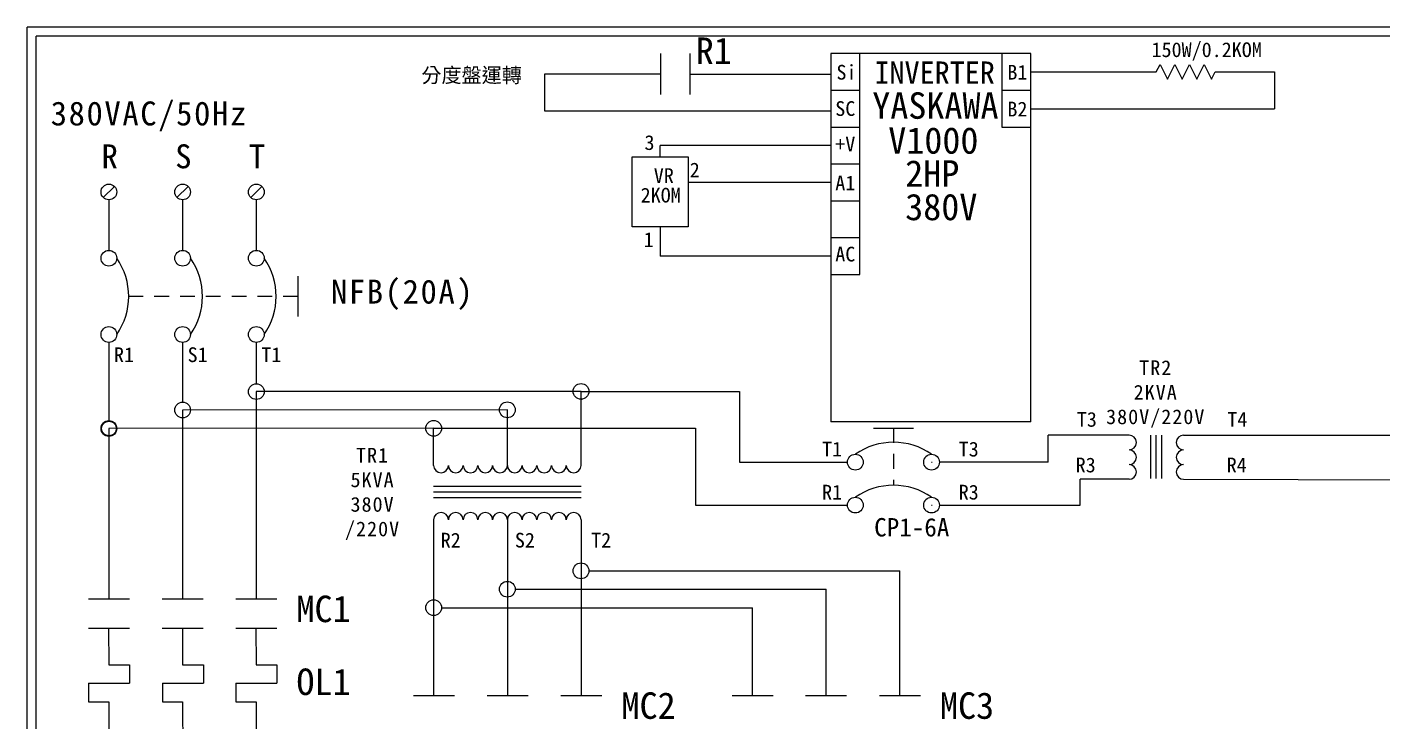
# Model space of a CAD drawing. Extents: x 10 to 297, y 3 to 207.
# Drawn here: x 10 to 194, y 112.6 to 207 of the extents above; entities that cross this region are included whole.
import ezdxf

# ---------------------------------------------------------------- set-up
doc = ezdxf.new("R2010")
doc.units = 0
doc.linetypes.add('HIDDEN9', pattern=[3.5, 2, -1.5])
doc.layers.get('0').update_dxf_attribs({"linetype": 'CONTINUOUS'})
doc.layers.add('圖框層', color=7, linetype='CONTINUOUS')
doc.layers.add('標尺寸層', color=3, linetype='CONTINUOUS')
doc.styles.add('STSL', font='kaiu.ttf')
doc.styles.add('標楷體', font='kaiu.ttf')

msp = doc.modelspace()

# ---------------------------------------------------------------- linework, layer by layer
for p, q in [((146.21, 203.39), (119.06, 203.39)), ((119.06, 203.39), (119.06, 153.39)), ((119.06, 203.39), (119.06, 193.39)), ((119.06, 203.39), (119.06, 198.39)), ((123.01, 198.39), (123.01, 203.39)), ((142.26, 203.39), (142.26, 198.39)), ((146.21, 153.39), (146.21, 203.39)), ((146.21, 198.39), (146.21, 203.39)), ((95.96, 200.6), (80.19, 200.6)), ((80.19, 200.6), (80.19, 195.6)), ((99.93, 200.6), (119.06, 200.6)), ((146.21, 200.89), (163.24, 200.89)), ((163.24, 200.89), (163.74, 201.89)), ((163.74, 201.89), (164.74, 199.89)), ((164.74, 199.89), (165.74, 201.89)), ((165.74, 201.89), (166.74, 199.89)), ((166.74, 199.89), (167.74, 201.89)), ((167.74, 201.89), (168.74, 199.89)), ((168.74, 199.89), (169.74, 201.89)), ((169.74, 201.89), (170.74, 199.89)), ((170.74, 199.89), (171.24, 200.89)), ((171.24, 200.89), (179.27, 200.89)), ((179.27, 200.89), (179.27, 195.89)), ((119.06, 198.39), (123.01, 198.39)), ((123.01, 193.39), (123.01, 198.39)), ((142.26, 198.39), (146.21, 198.39)), ((142.26, 198.39), (142.26, 193.39)), ((146.21, 193.39), (146.21, 198.39)), ((80.19, 195.6), (119.06, 195.6)), ((146.21, 195.89), (179.27, 195.89)), ((119.06, 193.39), (123.01, 193.39)), ((123.01, 188.39), (123.01, 193.39)), ((142.26, 193.39), (146.21, 193.39)), ((95.92, 189.34), (95.92, 190.89)), ((119.06, 190.89), (95.92, 190.89)), ((92.12, 189.34), (99.71, 189.34)), ((92.12, 179.87), (92.12, 189.34)), ((99.71, 189.34), (99.71, 179.87)), ((119.06, 188.39), (123.01, 188.39)), ((123.01, 183.39), (123.01, 188.39)), ((119.06, 185.89), (99.71, 185.89)), ((21.85, 185.35), (20.34, 183.83)), ((31.85, 185.35), (30.34, 183.83)), ((41.85, 185.35), (40.34, 183.83)), ((119.06, 183.39), (123.01, 183.39)), ((123.01, 178.39), (123.01, 183.39)), ((99.71, 179.87), (92.12, 179.87)), ((95.92, 179.87), (95.92, 175.89)), ((119.06, 178.39), (123.01, 178.39)), ((123.01, 173.39), (123.01, 178.39)), ((119.06, 175.89), (95.92, 175.89)), ((119.06, 173.39), (123.01, 173.39)), ((146.21, 153.39), (119.06, 153.39)), ((21.1, 152.47), (21.11, 129.35)), ((41.1, 142.47), (41.1, 129.35)), ((41.06, 125.38), (41.07, 120.38))]:
    msp.add_line(p, q)
at = {"color": 7, "linetype": 'HIDDEN9'}
for p, q in [((46.76, 170.41), (23.79, 170.41)), ((127.57, 152.51), (127.57, 144.76))]:
    msp.add_line(p, q, dxfattribs=at)
for centre, radius in [((21.1, 184.59), 1.07), ((31.1, 184.59), 1.07), ((41.1, 184.59), 1.07), ((21.1, 175.59), 1.07), ((31.1, 175.59), 1.07), ((41.1, 175.59), 1.07), ((21.1, 165.23), 1.07), ((31.1, 165.23), 1.07), ((41.1, 165.23), 1.07), ((41.1, 157.48), 1.07), ((85.17, 157.51), 1.07), ((31.1, 154.98), 1.07), ((75.17, 155.01), 1.07), ((21.1, 152.47), 1.07), ((21.1, 152.47), 1), ((65.17, 152.5), 1.07), ((122.39, 147.9), 1.07), ((132.74, 147.9), 1.07), ((122.39, 142.07), 1.07), ((132.74, 142.07), 1.07), ((85.17, 133.15), 1.07), ((75.17, 130.65), 1.07), ((65.17, 128.14), 1.07)]:
    msp.add_circle(centre, radius)
at = {"color": 7}
for centre, start, end in [((14.74, 170.41), 325.1286, 34.8714), ((24.74, 170.41), 325.1286, 34.8714), ((34.74, 170.41), 325.1286, 34.8714), ((127.57, 141.55), 55.1286, 124.8714), ((127.57, 135.71), 55.1286, 124.8714)]:
    msp.add_arc(centre, 9.05, start, end, dxfattribs=at)
at = {"layer": '圖框層', "color": 7}
for p, q in [((297, 206.97), (10, 206.97)), ((10, 3), (10, 206.97)), ((295.75, 205.72), (11.25, 205.72)), ((11.25, 4.25), (11.25, 205.72))]:
    msp.add_line(p, q, dxfattribs=at)
at = {"layer": '標尺寸層', "color": 7}
for p, q in [((95.96, 203.39), (95.96, 197.82)), ((99.93, 203.39), (99.93, 197.82)), ((21.1, 183.52), (21.1, 176.66)), ((31.1, 183.52), (31.1, 176.66)), ((41.1, 183.52), (41.1, 176.66)), ((46.76, 173.14), (46.76, 167.68)), ((21.1, 164.16), (21.1, 164.1)), ((21.1, 164.16), (21.1, 153.54)), ((31.1, 164.16), (31.1, 164.1)), ((31.1, 164.1), (31.1, 156.05)), ((41.1, 164.16), (41.1, 164.1)), ((41.1, 164.1), (41.1, 158.55)), ((85.17, 157.5), (41.1, 157.48)), ((41.1, 157.48), (41.1, 142.47)), ((41.1, 156.41), (41.1, 156.35)), ((85.17, 157.51), (106.68, 157.51)), ((85.17, 147.47), (85.17, 157.5)), ((85.17, 156.44), (85.17, 156.37)), ((106.68, 157.51), (106.68, 147.9)), ((75.17, 155), (31.1, 154.98)), ((31.1, 154.98), (31.1, 129.35)), ((75.17, 147.47), (75.17, 155)), ((31.1, 153.91), (31.1, 153.84)), ((75.17, 153.94), (75.17, 153.87)), ((21.1, 151.4), (21.1, 151.34)), ((65.17, 152.5), (21.11, 152.47)), ((65.17, 147.47), (65.17, 152.5)), ((65.17, 152.5), (100.69, 152.5)), ((65.17, 151.43), (65.17, 151.37)), ((100.69, 152.5), (100.69, 142.07)), ((124.84, 152.51), (130.3, 152.51)), ((148.54, 147.9), (148.54, 151.57)), ((159.54, 151.57), (148.54, 151.57)), ((162.43, 151.57), (162.43, 145.69)), ((163.16, 151.57), (163.16, 145.69)), ((163.93, 151.57), (163.93, 145.69)), ((166.94, 151.57), (281.14, 151.57)), ((106.68, 147.9), (121.32, 147.9)), ((132.74, 147.9), (132.81, 147.9)), ((148.54, 147.9), (133.82, 147.9)), ((152.9, 142.07), (152.9, 145.57)), ((159.54, 145.57), (152.9, 145.57)), ((166.94, 145.57), (281.14, 145.38)), ((75.17, 144.58), (65.17, 144.58)), ((75.17, 143.85), (65.17, 143.85)), ((85.17, 144.58), (75.17, 144.58)), ((85.17, 143.85), (75.17, 143.85)), ((75.17, 143.08), (65.17, 143.08)), ((85.17, 143.08), (75.17, 143.08)), ((100.69, 142.07), (121.32, 142.07)), ((132.74, 142.07), (132.81, 142.07)), ((133.82, 142.07), (152.9, 142.07)), ((65.17, 140.07), (65.17, 116.22)), ((75.17, 140.07), (75.21, 116.22)), ((85.17, 140.07), (85.17, 116.22)), ((86.24, 133.15), (128.45, 133.15)), ((128.45, 116.22), (128.45, 133.15)), ((76.24, 130.65), (118.42, 130.65)), ((85.17, 132.08), (85.17, 132.02)), ((118.42, 116.22), (118.42, 130.65)), ((18.34, 129.35), (23.9, 129.35)), ((28.33, 129.35), (33.9, 129.35)), ((38.34, 129.35), (43.9, 129.35)), ((75.17, 129.58), (75.17, 129.51)), ((65.17, 127.07), (65.17, 127.01)), ((66.24, 128.14), (108.45, 128.14)), ((108.45, 116.22), (108.45, 128.14)), ((18.34, 125.38), (23.9, 125.38)), ((21.06, 125.38), (21.07, 120.38)), ((28.33, 125.38), (33.9, 125.38)), ((31.1, 125.38), (31.1, 120.38)), ((38.34, 125.38), (43.9, 125.38)), ((21.07, 120.38), (23.9, 120.38)), ((23.9, 120.38), (23.9, 117.88)), ((31.1, 120.38), (33.94, 120.38)), ((33.94, 120.38), (33.94, 117.88)), ((41.07, 120.38), (43.9, 120.38)), ((43.9, 120.38), (43.9, 117.88)), ((18.34, 117.88), (23.9, 117.88)), ((18.34, 117.88), (18.34, 115.38)), ((28.37, 117.88), (33.94, 117.88)), ((28.37, 117.88), (28.37, 115.38)), ((38.34, 117.88), (43.9, 117.88)), ((38.34, 117.88), (38.34, 115.38)), ((62.44, 116.22), (68, 116.22)), ((72.41, 116.22), (77.98, 116.22)), ((82.44, 116.22), (88, 116.22)), ((105.67, 116.22), (111.23, 116.22)), ((115.64, 116.22), (121.21, 116.22)), ((125.67, 116.22), (131.23, 116.22)), ((18.34, 115.38), (21.07, 115.38)), ((21.07, 115.38), (21.07, 108.56)), ((28.37, 115.38), (31.1, 115.38)), ((31.1, 115.38), (31.11, 108.56)), ((38.34, 115.38), (41.07, 115.38)), ((41.07, 115.38), (41.07, 108.56))]:
    msp.add_line(p, q, dxfattribs=at)
for centre, start, end in [((159.54, 150.57), 270, 90), ((166.94, 150.57), 90, 270), ((159.54, 148.57), 270, 90), ((166.94, 148.57), 90, 270), ((66.17, 147.47), 180, 0), ((68.17, 147.47), 180, 0), ((70.17, 147.47), 180, 0), ((72.17, 147.47), 180, 0), ((74.17, 147.47), 180, 0), ((76.17, 147.47), 180, 0), ((78.17, 147.47), 180, 0), ((80.17, 147.47), 180, 0), ((82.17, 147.47), 180, 0), ((84.17, 147.47), 180, 0), ((159.54, 146.57), 270, 90), ((166.94, 146.57), 90, 270), ((66.17, 140.07), 0, 180), ((68.17, 140.07), 0, 180), ((70.17, 140.07), 0, 180), ((72.17, 140.07), 0, 180), ((74.17, 140.07), 0, 180), ((76.17, 140.07), 0, 180), ((78.17, 140.07), 0, 180), ((80.17, 140.07), 0, 180), ((82.17, 140.07), 0, 180), ((84.17, 140.07), 0, 180)]:
    msp.add_arc(centre, 1, start, end, dxfattribs=at)

# ---------------------------------------------------------------- texts
at = {"color": 0, "style": '標楷體'}
for s, insert, char_height, width, attachment_point in [('\\pt6.5;{\\T1.1;380VAC/50Hz}', (13.2, 196.87), 3.25, 35.213, 1), ('\\pt6.5;{\\T1.1;R}', (20.1, 191.05), 3.25, 2, 1), ('\\pt6.5;{\\T1.1;S}', (30.1, 191.05), 3.25, 2, 1), ('\\pt6.5;{\\T1.1;T}', (40.1, 191.05), 3.25, 2, 1), ('\\pt6.5;{\\T1.1;NFB(20A)}', (60.96, 172.68), 3.25, 24.6072, 2), ('\\pt6.5;{\\T1.1;TR2\\P2KVA\\P380V/220V}', (163.16, 161.73), 2, 17.6312, 2), ('\\pt6.5;{\\T1.1;TR1\\P5KVA\\P380V\\P/220V}', (56.88, 149.84), 2, 17.6312, 2)]:
    msp.add_mtext(s, dxfattribs=dict(at, insert=insert, char_height=char_height, width=width, attachment_point=attachment_point))
at = {"layer": '圖框層', "color": 4, "style": 'STSL'}
for s, height, p in [('R1', 3.6, (100.73, 201.96)), ('150W/0.2KOM', 2, (162.59, 202.9)), ('分度盤運轉', 2, (63.5, 199.44)), ('Si', 2, (119.83, 199.84)), ('INVERTER', 3, (124.99, 199.3)), ('B1', 2, (143.03, 199.84)), ('SC', 2, (119.67, 194.91)), ('YASKAWA', 3.6, (124.69, 194.52)), ('B2', 2, (143.03, 194.84)), ('V1000', 3.6, (126.86, 189.78)), ('3', 2, (93.78, 190.29)), ('+V', 2, (119.67, 190.08)), ('VR', 2, (95.04, 185.81)), ('2', 2, (99.92, 186.57)), ('2HP', 3.6, (129.16, 185.3)), ('A1', 2, (119.67, 184.81)), ('2KOM', 2, (93.26, 183.15)), ('380V', 3.6, (129.16, 180.75)), ('1', 2, (93.68, 177.11)), ('AC', 2, (119.67, 175.15)), ('R1', 2, (21.78, 161.49)), ('S1', 2, (31.78, 161.49)), ('T1', 2, (41.78, 161.49)), ('T3', 2, (152.45, 152.71)), ('T4', 2, (172.87, 152.71)), ('T1', 2, (117.88, 148.67)), ('T3', 2, (136.42, 148.67)), ('R3', 2, (152.29, 146.52)), ('R4', 2, (172.79, 146.52)), ('R1', 2, (117.88, 142.83)), ('R3', 2, (136.42, 142.83)), ('CP1-6A', 2.5, (124.95, 137.81)), ('R2', 2, (66.13, 136.31)), ('S2', 2, (76.19, 136.31)), ('T2', 2, (86.54, 136.31)), ('MC1', 3.6, (46.55, 126.18)), ('OL1', 3.6, (46.55, 116.28)), ('MC2', 3.6, (90.66, 113.05)), ('MC3', 3.6, (133.88, 113.05))]:
    msp.add_text(s, height=height, dxfattribs=at).set_placement(p)

doc.saveas('drawing.dxf')
